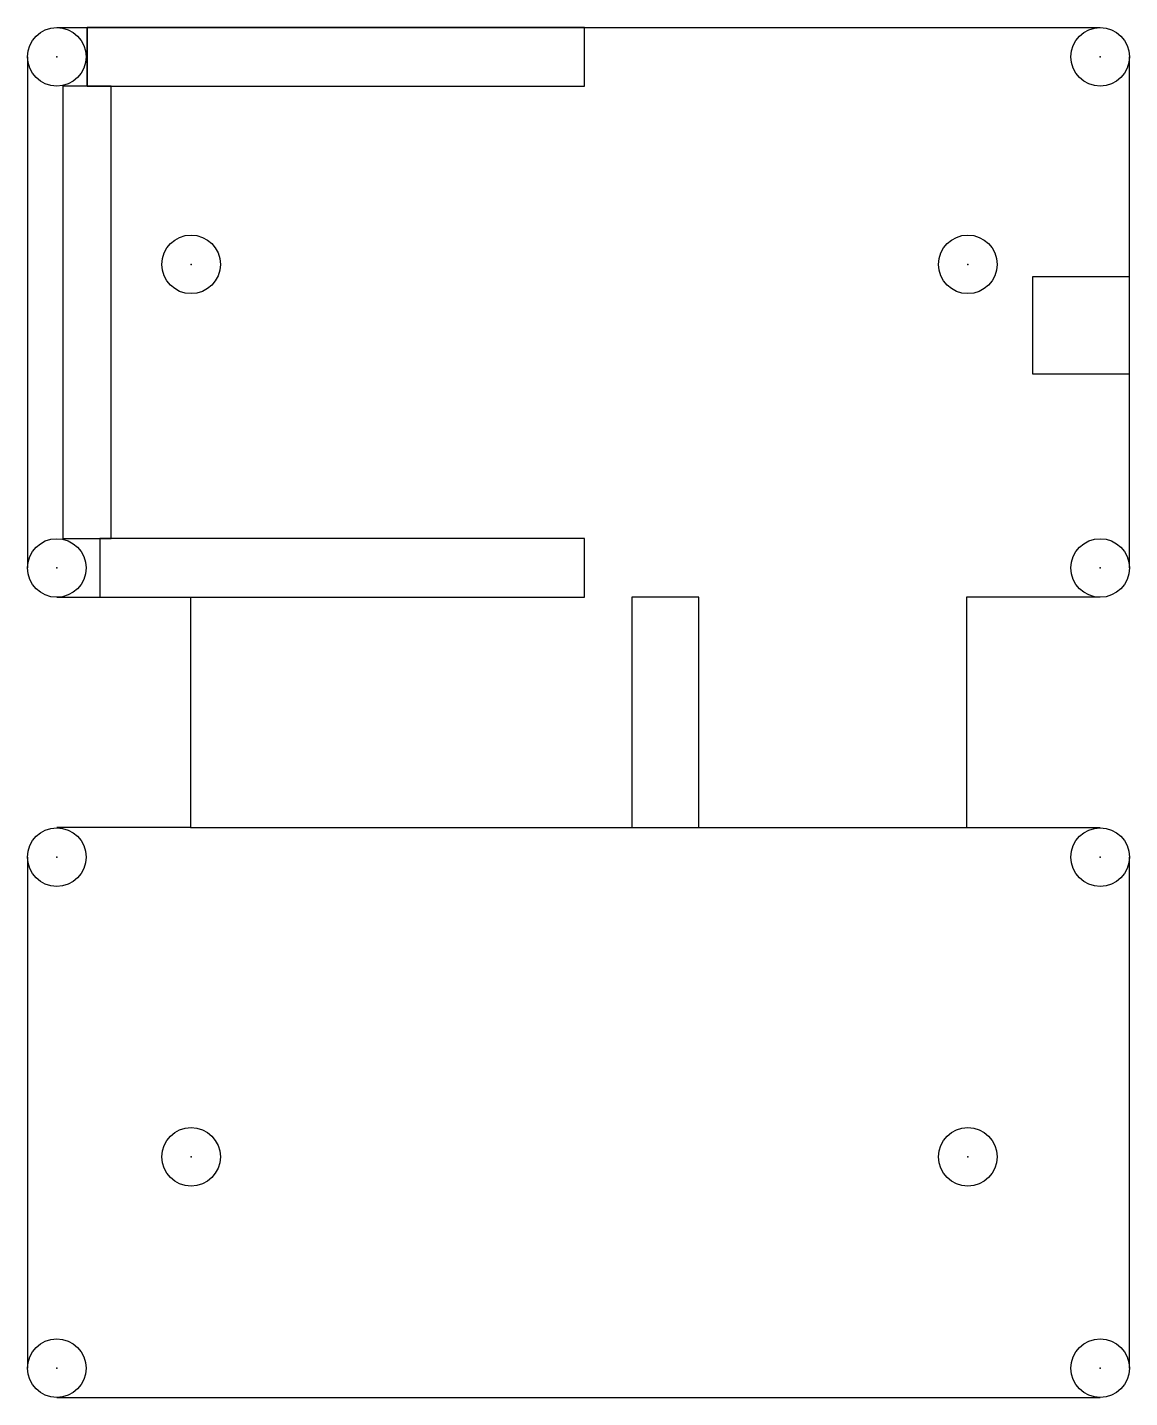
# Model space of a CAD drawing. Header units: millimetres. Extents: x 0 to 114, y 0 to 141.
import ezdxf

# ---------------------------------------------------------------- set-up
doc = ezdxf.new("R2010")
doc.units = ezdxf.units.MM

msp = doc.modelspace()

# ---------------------------------------------------------------- linework, layer by layer
for p, q in [((3.09, 141.25), (110.58, 141.25)), ((6.16, 135.2), (6.16, 141.25)), ((0.01, 138.22), (0.01, 85.52)), ((113.66, 85.54), (113.66, 138.21)), ((3.03, 82.5), (16.83, 82.5)), ((16.83, 82.5), (16.83, 58.75)), ((110.63, 82.5), (96.83, 82.5)), ((96.83, 82.5), (96.83, 58.75)), ((16.83, 58.75), (3.03, 58.75)), ((16.83, 58.75), (96.83, 58.75)), ((96.83, 58.75), (110.63, 58.75)), ((0.01, 55.72), (0.01, 3.02)), ((113.66, 3.02), (113.66, 55.72)), ((3.03, 0), (110.63, 0))]:
    msp.add_line(p, q)
for points in [[(6.16, 135.2), (57.46, 135.2), (57.46, 141.25), (6.16, 141.25)], [(3.66, 88.55), (8.66, 88.55), (8.66, 135.2), (3.66, 135.2)], [(103.66, 105.54), (113.66, 105.54), (113.66, 115.54), (103.66, 115.54)], [(7.46, 82.5), (57.46, 82.5), (57.46, 88.55), (7.46, 88.55)], [(69.24, 82.5), (62.34, 82.5), (62.34, 58.75), (69.24, 58.75)]]:
    msp.add_lwpolyline(points, close=True)
for centre in [(3.03, 138.22), (110.63, 138.22), (16.88, 116.82), (96.98, 116.82), (3.03, 85.52), (110.63, 85.52), (3.03, 55.72), (110.63, 55.72), (16.88, 24.82), (96.98, 24.82), (3.03, 3.02), (110.63, 3.02)]:
    msp.add_circle(centre, 3.02)
for p in [(3.03, 138.22), (110.63, 138.22), (16.88, 116.82), (96.98, 116.82), (3.03, 85.52), (110.63, 85.52), (3.03, 55.72), (110.63, 55.72), (16.88, 24.82), (96.98, 24.82), (3.03, 3.02), (110.63, 3.02)]:
    msp.add_point(p)

doc.saveas('drawing.dxf')
